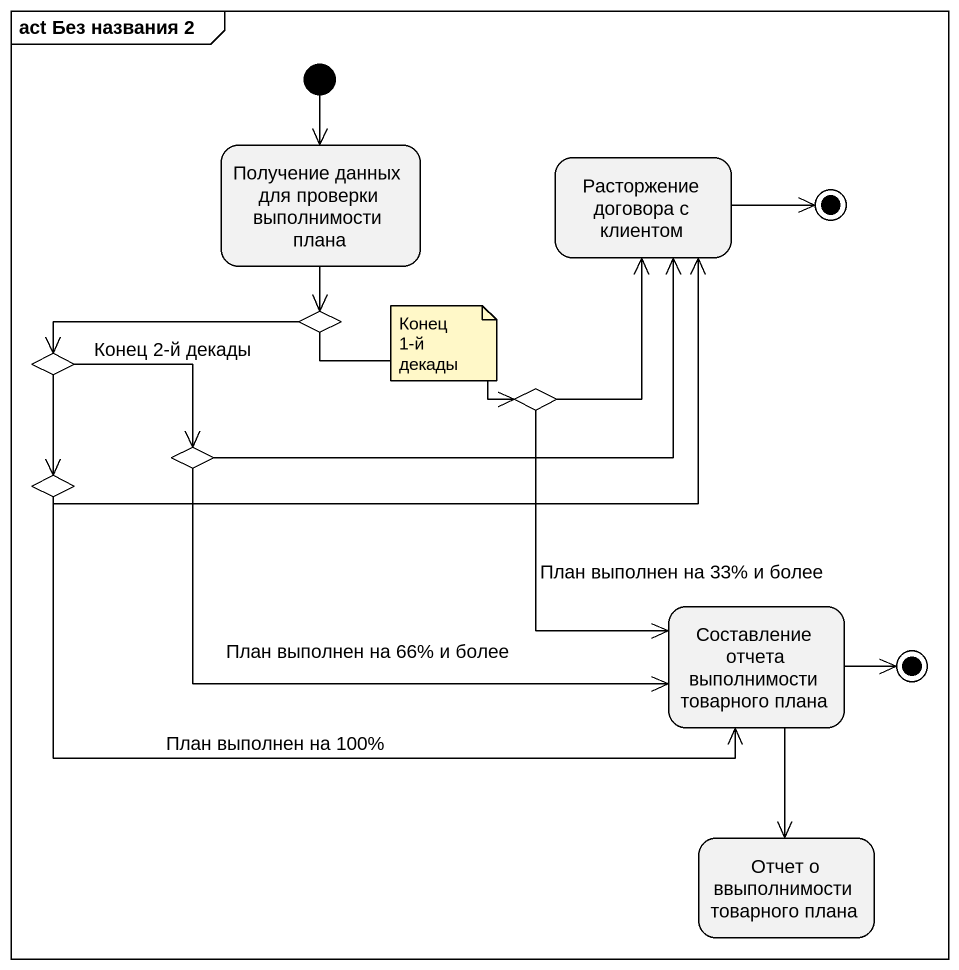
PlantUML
@startuml
mainframe act Без названия 2
hide empty description
state "Получение данных для проверки выполнимости плана" as Получение_данных_для
state "Расторжение договора с клиентом" as Расторжение_договора_с
state final1 <<end>>
state choice1 <<choice>>
state choice2 <<choice>>
state choice3 <<choice>>
state choice4 <<choice>>
state choice5 <<choice>>
state "Составление отчета выполнимости товарного плана" as Составление_отчета
state final2 <<end>>
state "Отчет о ввыполнимости товарного плана" as Отчет_о_ввыполнимости
[*] --> Получение_данных_для
Получение_данных_для --> choice1
Расторжение_договора_с -right-> final1
choice1 -left-> choice2
choice1 -right-> choice3
choice2 --> choice4
choice2 --> choice5 : Конец 2-й декады
choice3 -up-> Расторжение_договора_с
choice3 --> Составление_отчета : План выполнен на 33% и более
choice4 -right-> Расторжение_договора_с
choice4 -right-> Составление_отчета : План выполнен на 100%
choice5 -right-> Расторжение_договора_с
choice5 -right-> Составление_отчета : План выполнен на 66% и более
Составление_отчета -right-> final2
Составление_отчета --> Отчет_о_ввыполнимости
note as N1
  Конец 1-й декады
end note
@enduml
